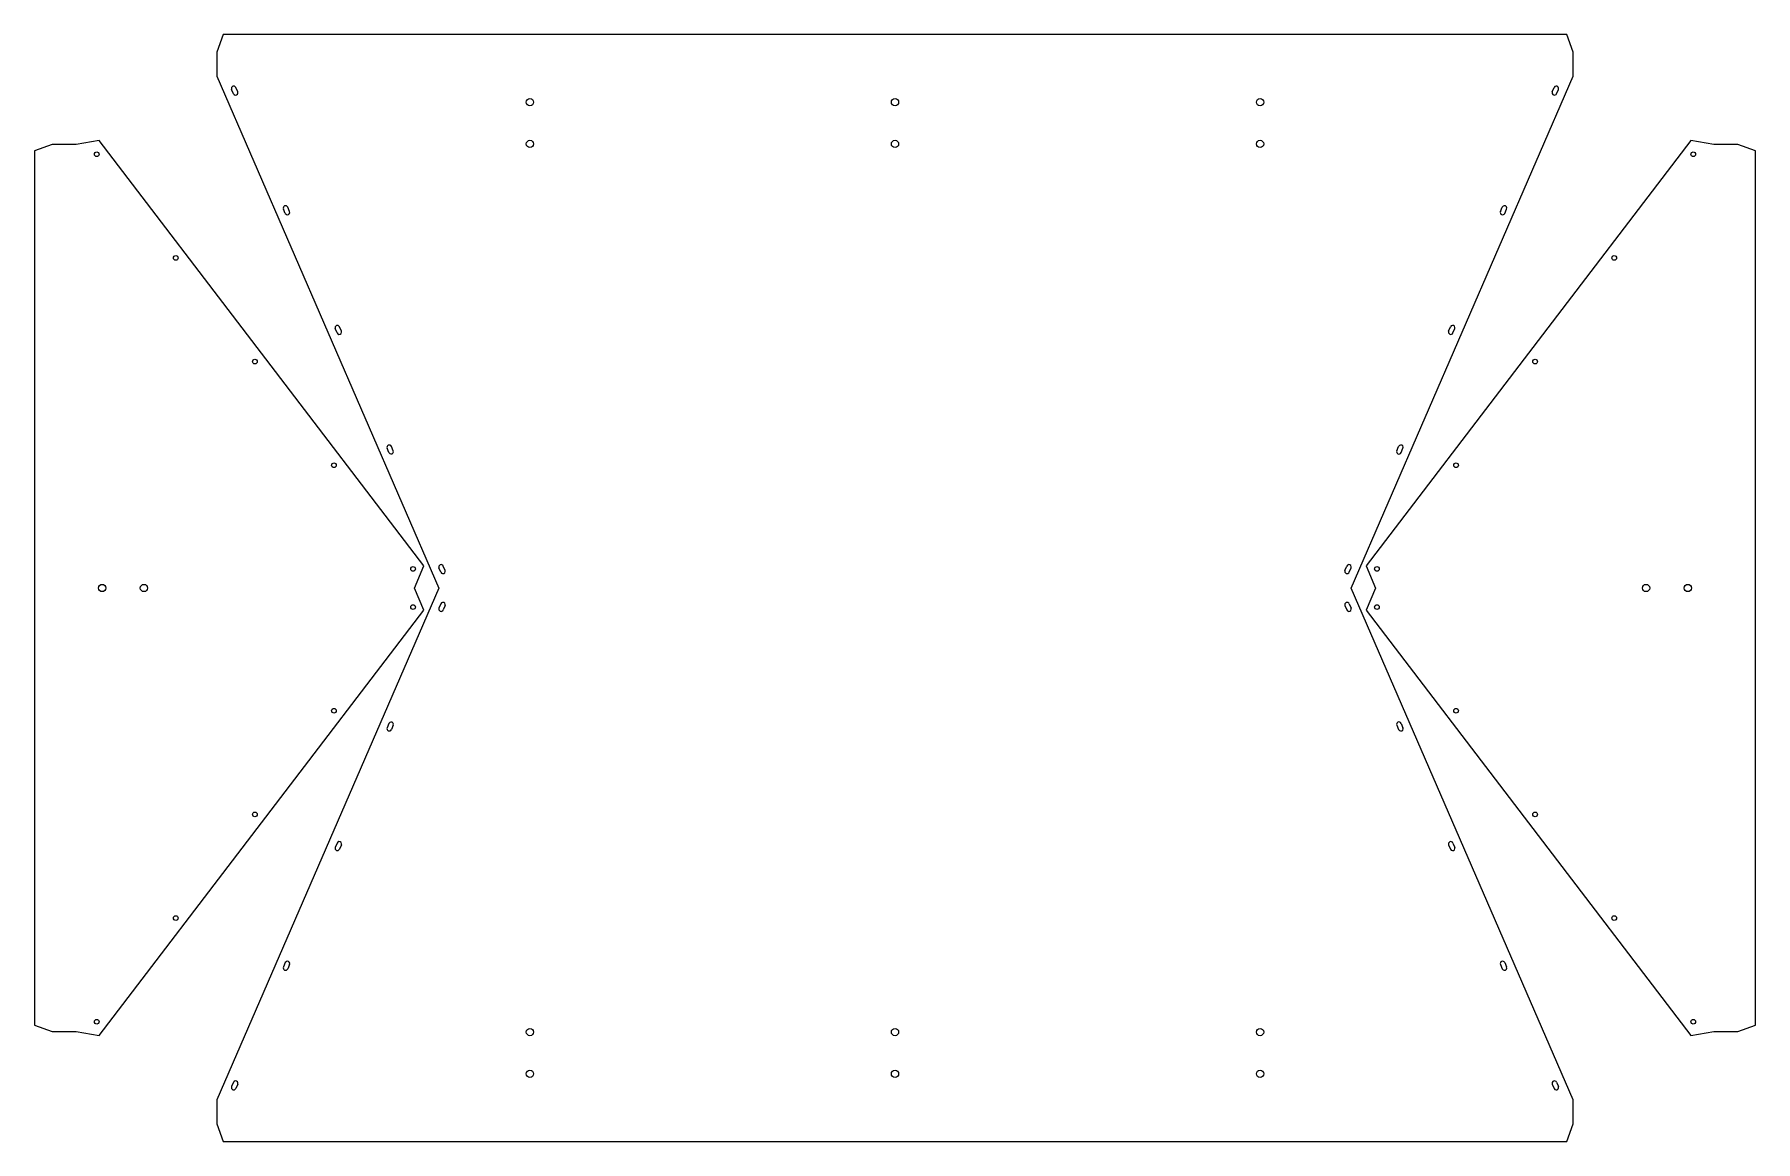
# Model space of a CAD drawing. Header units: millimetres. Extents: x -175 to 1475, y -531 to 531.
import ezdxf

# ---------------------------------------------------------------- set-up
doc = ezdxf.new("R2010")
doc.units = ezdxf.units.MM

msp = doc.modelspace()

# ---------------------------------------------------------------- linework, layer by layer
for p, q in [((6, 530.7518), (0, 513.7518)), ((1294, 530.7518), (6, 530.7518)), ((1300, 513.7518), (1294, 530.7518)), ((0, 513.7518), (0, 490.7518)), ((1300, 490.7518), (1300, 513.7518)), ((0, 490.7518), (212.6329, 0)), ((19.8717, 475.7007), (18.0827, 479.8298)), ((1087.3671, 0), (1300, 490.7518)), ((1280.1283, 475.7007), (1281.9173, 479.8298)), ((15.7427, 473.9117), (13.9536, 478.0408)), ((1284.2573, 473.9117), (1286.0464, 478.0408)), ((-112.8537, 429.1716), (-135.0253, 425.2622)), ((198.2499, 21.2755), (-112.8537, 429.1716)), ((1412.8537, 429.1716), (1101.7501, 21.2755)), ((1435.0253, 425.2622), (1412.8537, 429.1716)), ((-158.0253, 425.2622), (-175.0253, 419.2622)), ((-175.0253, 419.2622), (-175.0253, -419.2622)), ((-135.0253, 425.2622), (-158.0253, 425.2622)), ((1458.0253, 425.2622), (1435.0253, 425.2622)), ((1475.0253, 419.2622), (1458.0253, 425.2622)), ((1475.0253, -419.2622), (1475.0253, 419.2622)), ((65.4384, 359.215), (63.6494, 363.3441)), ((69.5675, 361.004), (67.7785, 365.1331)), ((1230.4325, 361.004), (1232.2215, 365.1331)), ((1234.5616, 359.215), (1236.3506, 363.3441)), ((115.1342, 244.5183), (113.3452, 248.6474)), ((119.2633, 246.3074), (117.4743, 250.4364)), ((1180.7367, 246.3074), (1182.5257, 250.4364)), ((1184.8658, 244.5183), (1186.6548, 248.6474)), ((164.83, 129.8216), (163.041, 133.9507)), ((168.9591, 131.6107), (167.17, 135.7397)), ((1131.0409, 131.6107), (1132.83, 135.7397)), ((1135.17, 129.8216), (1136.959, 133.9507)), ((189.3235, 0), (198.2499, 21.2755)), ((214.5258, 15.1249), (212.7367, 19.254)), ((218.6549, 16.914), (216.8658, 21.0431)), ((1081.3451, 16.914), (1083.1342, 21.0431)), ((1085.4742, 15.1249), (1087.2633, 19.254)), ((1101.7501, 21.2755), (1110.6765, 0)), ((212.6329, 0), (0, -490.7518)), ((198.2499, -21.2755), (189.3235, 0)), ((1300, -490.7518), (1087.3671, 0)), ((1110.6765, 0), (1101.7501, -21.2755)), ((214.5258, -15.1249), (212.7367, -19.254)), ((1085.4742, -15.1249), (1087.2633, -19.254)), ((-112.8537, -429.1716), (198.2499, -21.2755)), ((218.6549, -16.914), (216.8658, -21.0431)), ((1081.3451, -16.914), (1083.1342, -21.0431)), ((1101.7501, -21.2755), (1412.8537, -429.1716)), ((164.83, -129.8216), (163.041, -133.9507)), ((168.9591, -131.6107), (167.17, -135.7397)), ((1131.0409, -131.6107), (1132.83, -135.7397)), ((1135.17, -129.8216), (1136.959, -133.9507)), ((115.1342, -244.5183), (113.3452, -248.6474)), ((119.2633, -246.3074), (117.4743, -250.4364)), ((1180.7367, -246.3074), (1182.5257, -250.4364)), ((1184.8658, -244.5183), (1186.6548, -248.6474)), ((65.4384, -359.215), (63.6494, -363.3441)), ((69.5675, -361.004), (67.7785, -365.1331)), ((1230.4325, -361.004), (1232.2215, -365.1331)), ((1234.5616, -359.215), (1236.3506, -363.3441)), ((-175.0253, -419.2622), (-158.0253, -425.2622)), ((-158.0253, -425.2622), (-135.0253, -425.2622)), ((-135.0253, -425.2622), (-112.8537, -429.1716)), ((1412.8537, -429.1716), (1435.0253, -425.2622)), ((1435.0253, -425.2622), (1458.0253, -425.2622)), ((1458.0253, -425.2622), (1475.0253, -419.2622)), ((15.7427, -473.9117), (13.9536, -478.0408)), ((19.8717, -475.7007), (18.0827, -479.8298)), ((1280.1283, -475.7007), (1281.9173, -479.8298)), ((1284.2573, -473.9117), (1286.0464, -478.0408)), ((0, -490.7518), (0, -513.7518)), ((1300, -513.7518), (1300, -490.7518)), ((0, -513.7518), (6, -530.7518)), ((1294, -530.7518), (1300, -513.7518)), ((6, -530.7518), (1294, -530.7518))]:
    msp.add_line(p, q)
for centre, radius in [((300, 465.7518), 3.5), ((650, 465.7518), 3.5), ((1000, 465.7518), 3.5), ((300, 425.7518), 3.5), ((650, 425.7518), 3.5), ((1000, 425.7518), 3.5), ((-115.2721, 415.8529), 2.25), ((1415.2721, 415.8529), 2.25), ((-39.4665, 316.4622), 2.25), ((1339.4665, 316.4622), 2.25), ((36.3391, 217.0715), 2.25), ((1263.6609, 217.0715), 2.25), ((112.1447, 117.6808), 2.25), ((1187.8553, 117.6808), 2.25), ((187.9503, 18.2901), 2.25), ((1112.0497, 18.2901), 2.25), ((-110.0253, 0), 3.5), ((-70.0253, 0), 3.5), ((1370.0253, 0), 3.5), ((1410.0253, 0), 3.5), ((187.9503, -18.2901), 2.25), ((1112.0497, -18.2901), 2.25), ((112.1447, -117.6808), 2.25), ((1187.8553, -117.6808), 2.25), ((36.3391, -217.0715), 2.25), ((1263.6609, -217.0715), 2.25), ((-39.4665, -316.4622), 2.25), ((1339.4665, -316.4622), 2.25), ((-115.2721, -415.8529), 2.25), ((300, -425.7518), 3.5), ((650, -425.7518), 3.5), ((1000, -425.7518), 3.5), ((1415.2721, -415.8529), 2.25), ((300, -465.7518), 3.5), ((650, -465.7518), 3.5), ((1000, -465.7518), 3.5)]:
    msp.add_circle(centre, radius)
for centre, start, end in [((16.0182, 478.9353), 23.4261, 203.4261), ((1283.9818, 478.9353), 336.5739, 156.5739), ((17.8072, 474.8062), 203.4261, 23.4261), ((1282.1928, 474.8062), 156.5739, 336.5739), ((65.7139, 364.2386), 23.4261, 203.4261), ((1234.2861, 364.2386), 336.5739, 156.5739), ((67.503, 360.1095), 203.4261, 23.4261), ((1232.497, 360.1095), 156.5739, 336.5739), ((115.4097, 249.5419), 23.4261, 203.4261), ((1184.5903, 249.5419), 336.5739, 156.5739), ((117.1988, 245.4128), 203.4261, 23.4261), ((1182.8012, 245.4128), 156.5739, 336.5739), ((165.1055, 134.8452), 23.4261, 203.4261), ((1134.8945, 134.8452), 336.5739, 156.5739), ((166.8945, 130.7161), 203.4261, 23.4261), ((1133.1055, 130.7161), 156.5739, 336.5739), ((214.8013, 20.1485), 23.4261, 203.4261), ((216.5903, 16.0195), 203.4261, 23.4261), ((1083.4097, 16.0195), 156.5739, 336.5739), ((1085.1987, 20.1485), 336.5739, 156.5739), ((216.5903, -16.0195), 336.5739, 156.5739), ((1083.4097, -16.0195), 23.4261, 203.4261), ((214.8013, -20.1485), 156.5739, 336.5739), ((1085.1987, -20.1485), 203.4261, 23.4261), ((166.8945, -130.7161), 336.5739, 156.5739), ((1133.1055, -130.7161), 23.4261, 203.4261), ((165.1055, -134.8452), 156.5739, 336.5739), ((1134.8945, -134.8452), 203.4261, 23.4261), ((117.1988, -245.4128), 336.5739, 156.5739), ((1182.8012, -245.4128), 23.4261, 203.4261), ((115.4097, -249.5419), 156.5739, 336.5739), ((1184.5903, -249.5419), 203.4261, 23.4261), ((67.503, -360.1095), 336.5739, 156.5739), ((1232.497, -360.1095), 23.4261, 203.4261), ((65.7139, -364.2386), 156.5739, 336.5739), ((1234.2861, -364.2386), 203.4261, 23.4261), ((16.0182, -478.9353), 156.5739, 336.5739), ((17.8072, -474.8062), 336.5739, 156.5739), ((1282.1928, -474.8062), 23.4261, 203.4261), ((1283.9818, -478.9353), 203.4261, 23.4261)]:
    msp.add_arc(centre, 2.25, start, end)

doc.saveas('drawing.dxf')
